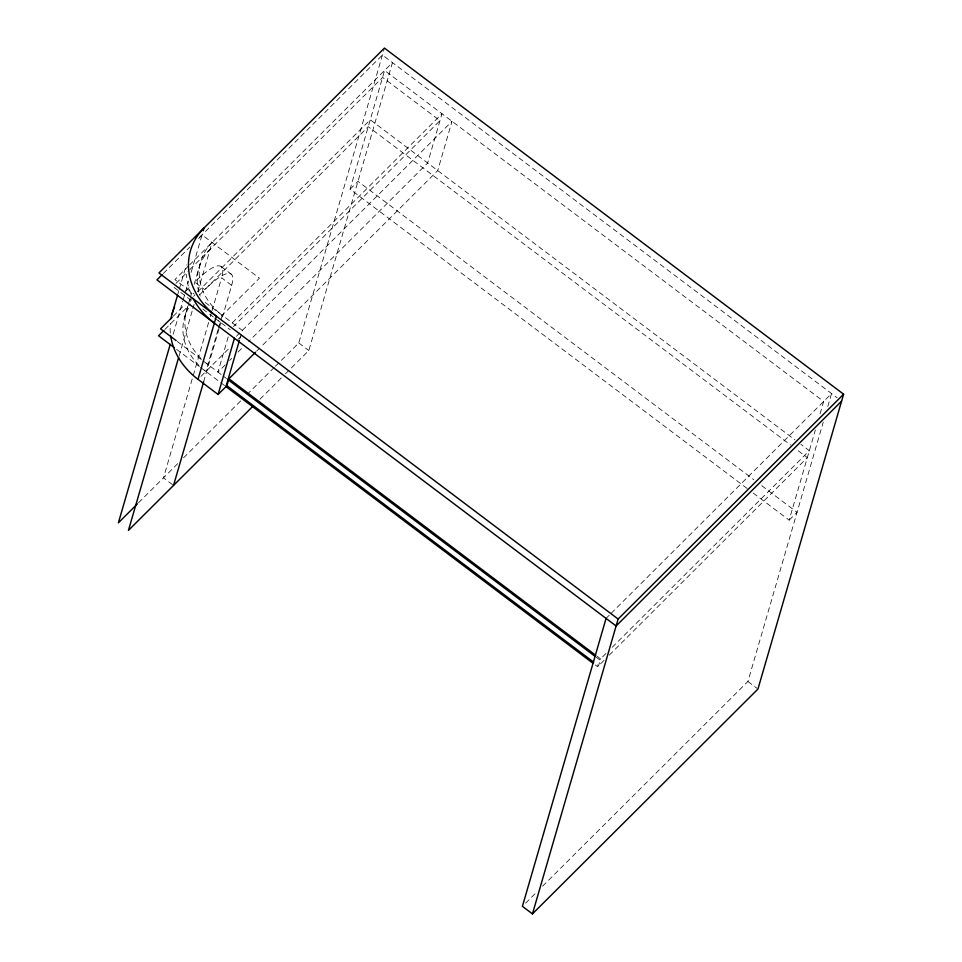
<?xml version="1.0" encoding="UTF-8"?>
<svg xmlns="http://www.w3.org/2000/svg" width="962" height="962" viewBox="0 0 962 962"><rect width="100%" height="100%" fill="white"/><g stroke="black" fill="none" stroke-linecap="round" stroke-linejoin="round"><path stroke-width="0.72" stroke-dasharray="4.81 3.61" d="M177.97 293.735L178.8 290.849M179.221 289.406L186.339 264.911M173.184 334.235L182.804 301.13M183.213 299.687L188.66 280.976M191.149 272.366L202.044 234.908L259.439 278.162L221.681 315.813M184.536 317.484L187.879 305.964M188.299 304.521L189.971 298.749M190.392 297.318L192.484 290.103M194.156 284.343L200.854 261.291M179.04 356.205L192.424 310.137M192.845 308.694L194.096 304.377M197.847 291.474L212.085 242.472A60.967 50.601 16.2 0 0 222.234 315.271L220.551 321.031M208.646 322.414L163.492 477.861L173.533 485.437M210.317 316.654L211.58 312.337M211.989 310.906L221.609 277.802L231.65 285.365L222.45 317.027M218.049 329.677L205.904 371.464A60.967 50.601 16.2 0 1 204.076 370.033M218.458 328.234L220.142 322.474M203.643 381.806L219.528 327.104M219.949 325.673L220.779 322.787M228.186 336.916L217.965 372.114L225.373 364.718M239.803 339.057L242.316 330.411L204.774 302.104M275.433 366.233L298.785 342.953L384.042 49.483M747.173 488.504L350.084 189.201L384.584 70.466L823.664 401.419L819.925 414.297M285.474 373.797L308.826 350.529L392.472 62.602L189.706 264.79M753.174 493.025L789.165 520.153L815.355 430.038M542.628 886.182L747.907 681.481L823.244 422.162M827.789 406.505L831.553 393.554L610.317 614.165M163.324 273.509L189.911 246.993M199.483 237.446L382.431 55.026L837.132 397.763M188.648 265.849L174.88 279.581L194.011 293.999M176.046 283.333L188.756 270.659M189.815 269.6L382.575 77.393L439.971 120.659L233.441 326.599M185.714 291.101L189.718 287.109M173.268 316.173L184.92 304.557M189.165 300.336L192.34 297.162M197.763 291.751L370.262 119.745L794.949 439.85M164.911 329.437L190.32 304.088M199.771 294.685L368.254 126.671L790.536 444.961M350.084 189.201L357.984 181.325L753.871 479.737M232.275 322.835L441.979 113.732L427.657 162.999L248.677 341.486M236.399 336.315L452.02 121.296L437.71 170.575L260.834 346.945M200.974 376.382L229.473 347.967M237.867 339.598L241.005 336.459M229.605 360.497L231.734 358.381M238.083 352.044L242.316 347.823M256.601 351.166L259.776 348.003M138.552 502.729L178.283 463.107M183.574 457.84L241.474 400.096M246.993 394.6L274.374 367.292M260.017 399.194L281.337 377.922M606.072 618.398L609.259 615.223M606 653.475L599.639 659.812L596.043 657.094M612.205 647.282L809.343 450.697L800.949 444.372M603.992 660.401L597.63 666.738L595.237 664.922M609.283 655.122L807.334 457.623L796.536 449.482M789.165 520.153L797.053 512.289L759.872 484.259M525.613 903.15L536.243 892.544M221.104 266.558L231.145 274.122M298.785 342.953L308.826 350.529M747.907 681.481L756.829 688.215M174.062 287.397L190.801 300.024M202.766 309.03L213.528 317.147M214.718 318.049L230.267 329.762M596.945 656.192L600.541 658.91L598.532 665.836L594.937 663.119M177.357 341.51L202.549 360.497M203.752 361.399L226.551 378.583M176.551 349.338L199.338 366.522M200.541 367.424L225.986 386.604M190.993 293.903A73.894 61.327 16.2 0 1 186.508 274.471M198.677 238.564A73.894 61.327 16.2 0 1 202.044 234.908M170.346 333.129A73.894 61.327 16.2 0 1 170.334 323.376M198.954 365.428A60.967 50.601 16.2 0 1 188.384 308.321M231.65 285.365A59.115 13.721 -53 0 0 204.774 289.682L194.733 282.106A59.115 13.721 -53 0 1 221.609 277.802M207.912 364.538A60.967 50.601 16.2 0 1 206.084 363.107M200.962 358.501A60.967 50.601 16.2 0 1 187.818 306.794M190.392 301.395A60.967 50.601 16.2 0 1 191.426 299.675M193.723 296.356A60.967 50.601 16.2 0 1 194.997 294.769M220.214 322.198A60.967 50.601 16.2 0 1 218.386 320.767M200.18 296.116A60.967 50.601 16.2 0 1 199.495 294.131M198.893 292.135A60.967 50.601 16.2 0 1 210.077 249.398"/><path stroke-width="1.44" d="M172.102 313.901L177.549 295.178M170.25 344.312L118.386 522.835L137.494 503.787M203.247 230.748L204.052 227.982A73.894 61.327 16.2 0 0 216.354 316.209L198.016 379.341L218.097 394.48L226.9 385.714L228.908 378.787L595.755 655.29M178.619 357.648L128.439 530.399L252.802 406.385M173.533 485.437L203.643 381.806M218.097 394.48L234.427 338.275M225.986 386.604L239.394 340.5M606.072 618.398L522.414 906.324L532.455 913.9L757.948 689.057L843.614 394.204L384.439 48.1L158.958 272.943L618.121 619.047L532.455 913.9M162.265 274.567L156.938 279.87L616.113 625.973L841.594 401.13M172.21 317.232L160.558 328.848L176.154 340.608M163.853 330.495L158.55 335.774L174.146 347.535M228.006 379.677L255.543 352.224M618.121 619.047L843.614 394.204M227.741 379.485L594.841 656.192M226.9 385.714L593.734 662.217M225.733 386.411L592.832 663.119M198.016 379.341A73.894 61.327 16.2 0 1 170.635 335.57M170.995 318.59A73.894 61.327 16.2 0 1 174.591 307.118M214.334 323.136A73.894 61.327 16.2 0 1 193.194 298.593"/></g></svg>
